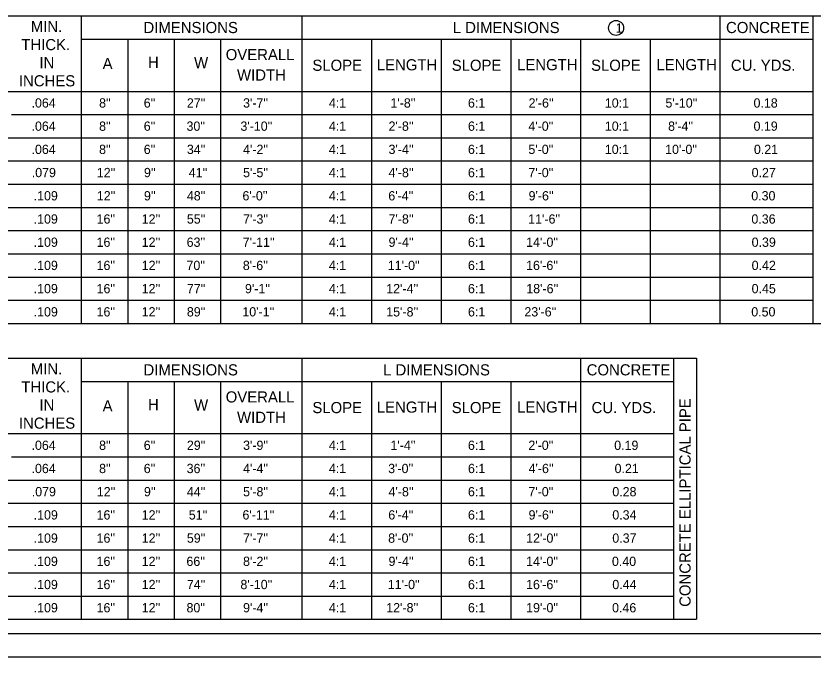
# Model space of a CAD drawing. Extents: x 997.6 to 1037.6, y 998.9 to 1023.3.
# Drawn here: x 1011.88 to 1029.04, y 1000 to 1013.81 of the extents above; entities that cross this region are included whole.
import ezdxf

# ---------------------------------------------------------------- set-up
doc = ezdxf.new("R2010")
doc.units = 0
for name, color, linetype in [('Level 1', 7, 'Continuous'), ('Level 10', 7, 'Continuous'), ('Level 14', 7, 'Continuous')]:
    doc.layers.add(name, color=color, linetype=linetype)

msp = doc.modelspace()

# ---------------------------------------------------------------- linework, layer by layer
at = {"layer": 'Level 1'}
for p, q in [((1007.536, 1013.813), (1029.536, 1013.813)), ((1013.286, 1013.813), (1013.286, 1013.313)), ((1018.036, 1013.813), (1018.036, 1007.188)), ((1027.036, 1013.813), (1027.036, 1007.188)), ((1029.036, 1013.813), (1029.036, 1007.188)), ((1013.286, 1013.313), (1018.036, 1013.313)), ((1013.286, 1013.313), (1013.286, 1007.188)), ((1014.286, 1013.313), (1014.286, 1012.188)), ((1015.286, 1013.313), (1015.286, 1007.188)), ((1016.286, 1013.313), (1016.286, 1012.188)), ((1018.036, 1013.313), (1027.036, 1013.313)), ((1019.536, 1013.313), (1019.536, 1012.188)), ((1021.036, 1013.313), (1021.036, 1007.188)), ((1022.536, 1013.313), (1022.536, 1007.188)), ((1024.036, 1013.313), (1024.036, 1007.188)), ((1025.536, 1013.313), (1025.536, 1007.188)), ((1027.036, 1013.313), (1029.036, 1013.313)), ((1008.536, 1012.188), (1029.036, 1012.188)), ((1013.286, 1012.188), (1013.286, 1007.188)), ((1014.286, 1012.188), (1014.286, 1007.188)), ((1016.286, 1012.188), (1016.286, 1007.188)), ((1019.536, 1012.188), (1019.536, 1007.188)), ((1011.786, 1011.688), (1013.286, 1011.688)), ((1013.286, 1011.688), (1024.036, 1011.688)), ((1024.036, 1011.688), (1029.036, 1011.688)), ((1008.536, 1011.188), (1013.286, 1011.188)), ((1013.286, 1011.188), (1024.036, 1011.188)), ((1024.036, 1011.188), (1029.036, 1011.188)), ((1008.536, 1010.688), (1013.286, 1010.688)), ((1013.286, 1010.688), (1024.036, 1010.688)), ((1024.036, 1010.688), (1029.036, 1010.688)), ((1008.536, 1010.188), (1013.286, 1010.188)), ((1013.286, 1010.188), (1024.036, 1010.188)), ((1024.036, 1010.188), (1029.036, 1010.188)), ((1008.536, 1009.688), (1013.286, 1009.688)), ((1013.286, 1009.688), (1024.036, 1009.688)), ((1024.036, 1009.688), (1029.036, 1009.688)), ((1008.536, 1009.188), (1013.286, 1009.188)), ((1013.286, 1009.188), (1024.036, 1009.188)), ((1024.036, 1009.188), (1029.036, 1009.188)), ((1008.536, 1008.688), (1013.286, 1008.688)), ((1013.286, 1008.688), (1024.036, 1008.688)), ((1024.036, 1008.688), (1029.036, 1008.688)), ((1008.536, 1008.188), (1013.286, 1008.188)), ((1013.286, 1008.188), (1024.036, 1008.188)), ((1024.036, 1008.188), (1029.036, 1008.188)), ((1008.536, 1007.688), (1013.286, 1007.688)), ((1013.286, 1007.688), (1024.036, 1007.688)), ((1024.036, 1007.688), (1029.036, 1007.688)), ((1007.536, 1007.188), (1029.536, 1007.188)), ((1007.536, 1006.438), (1026.536, 1006.438)), ((1013.286, 1006.438), (1013.286, 1005.938)), ((1018.036, 1006.438), (1018.036, 1000.813)), ((1024.036, 1006.438), (1024.036, 1000.813)), ((1026.036, 1006.438), (1026.036, 1000.813)), ((1026.536, 1006.438), (1026.536, 1000.813)), ((1013.286, 1005.938), (1018.036, 1005.938)), ((1013.286, 1005.938), (1013.286, 1000.813)), ((1014.286, 1005.938), (1014.286, 1004.813)), ((1015.286, 1005.938), (1015.286, 1000.813)), ((1016.286, 1005.938), (1016.286, 1004.813)), ((1018.036, 1005.938), (1024.036, 1005.938)), ((1019.536, 1005.938), (1019.536, 1004.813)), ((1021.036, 1005.938), (1021.036, 1000.813)), ((1022.536, 1005.938), (1022.536, 1000.813)), ((1024.036, 1005.938), (1026.036, 1005.938)), ((1008.536, 1004.813), (1026.036, 1004.813)), ((1013.286, 1004.813), (1013.286, 1000.813)), ((1014.286, 1004.813), (1014.286, 1000.813)), ((1016.286, 1004.813), (1016.286, 1000.813)), ((1019.536, 1004.813), (1019.536, 1000.813)), ((1011.786, 1004.313), (1013.286, 1004.313)), ((1013.286, 1004.313), (1024.036, 1004.313)), ((1024.036, 1004.313), (1026.036, 1004.313)), ((1008.536, 1003.813), (1013.286, 1003.813)), ((1013.286, 1003.813), (1024.036, 1003.813)), ((1024.036, 1003.813), (1026.036, 1003.813)), ((1008.536, 1003.313), (1024.036, 1003.313)), ((1024.036, 1003.313), (1026.036, 1003.313)), ((1008.536, 1002.813), (1024.036, 1002.813)), ((1024.036, 1002.813), (1026.036, 1002.813)), ((1008.536, 1002.313), (1024.036, 1002.313)), ((1024.036, 1002.313), (1026.036, 1002.313)), ((1008.536, 1001.813), (1024.036, 1001.813)), ((1024.036, 1001.813), (1026.036, 1001.813)), ((1008.536, 1001.313), (1024.036, 1001.313)), ((1024.036, 1001.313), (1026.036, 1001.313)), ((1007.536, 1000.813), (1026.536, 1000.813))]:
    msp.add_line(p, q, dxfattribs=at)
msp.add_circle((1024.801, 1013.554), 0.162, dxfattribs=at)
at = {"layer": 'Level 10'}
msp.add_line((1035.5, 1000.5), (1007, 1000.5), dxfattribs=at)
at = {"layer": 'Level 14'}
msp.add_line((1036, 1000), (1000, 1000), dxfattribs=at)

# ---------------------------------------------------------------- texts
at = {"layer": 'Level 1'}
for s, height, p in [('MIN.', 0.24, (1012.199, 1013.465)), ('DIMENSIONS', 0.24, (1014.626, 1013.443)), ('L DIMENSIONS', 0.24, (1021.285, 1013.443)), ('1', 0.2, (1024.793, 1013.454)), ('CONCRETE', 0.24, (1027.168, 1013.443)), ('THICK.', 0.24, (1011.995, 1013.075)), ('OVERALL', 0.24, (1016.396, 1012.86)), ('IN', 0.24, (1012.385, 1012.685)), ('A', 0.24, (1013.746, 1012.667)), ('H', 0.24, (1014.722, 1012.693)), ('W', 0.24, (1015.715, 1012.686)), ('SLOPE', 0.24, (1018.262, 1012.63)), ('LENGTH', 0.24, (1019.649, 1012.64)), ('SLOPE', 0.24, (1021.262, 1012.63)), ('LENGTH', 0.24, (1022.669, 1012.642)), ('SLOPE', 0.24, (1024.262, 1012.63)), ('LENGTH', 0.24, (1025.669, 1012.642)), ('CU. YDS.', 0.24, (1027.274, 1012.63)), ('WIDTH', 0.24, (1016.64, 1012.42)), ('INCHES', 0.24, (1011.943, 1012.295)), ('.064', 0.2, (1012.215, 1011.838)), ("8''", 0.2, (1013.67, 1011.838)), ("6''", 0.2, (1014.631, 1011.838)), ("27''", 0.2, (1015.56, 1011.838)), ("3'-7''", 0.2, (1016.77, 1011.838)), ('4:1', 0.2, (1018.617, 1011.838)), ("1'-8''", 0.2, (1019.943, 1011.838)), ('6:1', 0.2, (1021.612, 1011.838)), ("2'-6''", 0.2, (1022.917, 1011.838)), ('10:1', 0.2, (1024.56, 1011.838)), ("5'-10''", 0.2, (1025.864, 1011.838)), ('0.18', 0.2, (1027.761, 1011.838)), ('.064', 0.2, (1012.215, 1011.338)), ("8''", 0.2, (1013.67, 1011.338)), ("6''", 0.2, (1014.631, 1011.338)), ("30''", 0.2, (1015.552, 1011.338)), ("3'-10''", 0.2, (1016.713, 1011.338)), ('4:1', 0.2, (1018.617, 1011.338)), ("2'-8''", 0.2, (1019.902, 1011.338)), ('6:1', 0.2, (1021.612, 1011.338)), ("4'-0''", 0.2, (1022.913, 1011.338)), ('10:1', 0.2, (1024.56, 1011.338)), ("8'-4''", 0.2, (1025.921, 1011.338)), ('0.19', 0.2, (1027.761, 1011.338)), ('.064', 0.2, (1012.215, 1010.838)), ("8''", 0.2, (1013.67, 1010.838)), ("6''", 0.2, (1014.631, 1010.838)), ("34''", 0.2, (1015.56, 1010.838)), ("4'-2''", 0.2, (1016.77, 1010.838)), ('4:1', 0.2, (1018.617, 1010.838)), ("3'-4''", 0.2, (1019.902, 1010.838)), ('6:1', 0.2, (1021.612, 1010.838)), ("5'-0''", 0.2, (1022.913, 1010.838)), ('10:1', 0.2, (1024.56, 1010.838)), ("10'-0''", 0.2, (1025.857, 1010.838)), ('0.21', 0.2, (1027.769, 1010.838)), ('.079', 0.2, (1012.22, 1010.338)), ("12''", 0.2, (1013.621, 1010.338)), ("9''", 0.2, (1014.636, 1010.338)), ("41''", 0.2, (1015.601, 1010.338)), ("5'-5''", 0.2, (1016.77, 1010.338)), ('4:1', 0.2, (1018.617, 1010.338)), ("4'-8''", 0.2, (1019.902, 1010.338)), ('6:1', 0.2, (1021.612, 1010.338)), ("7'-0''", 0.2, (1022.913, 1010.338)), ('0.27', 0.2, (1027.72, 1010.338)), ('.109', 0.2, (1012.261, 1009.838)), ("12''", 0.2, (1013.621, 1009.838)), ("9''", 0.2, (1014.636, 1009.838)), ("48''", 0.2, (1015.56, 1009.838)), ("6'-0''", 0.2, (1016.757, 1009.838)), ("6'-4''", 0.2, (1019.897, 1009.838)), ('6:1', 0.2, (1021.612, 1009.838)), ("9'-6''", 0.2, (1022.917, 1009.838)), ('0.30', 0.2, (1027.712, 1009.838)), ('4:1', 0.2, (1018.617, 1009.838)), ('.109', 0.2, (1012.261, 1009.338)), ("16''", 0.2, (1013.616, 1009.338)), ("12''", 0.2, (1014.587, 1009.338)), ("55''", 0.2, (1015.56, 1009.338)), ("7'-3''", 0.2, (1016.77, 1009.338)), ('4:1', 0.2, (1018.617, 1009.338)), ("7'-8''", 0.2, (1019.902, 1009.338)), ('6:1', 0.2, (1021.612, 1009.338)), ("11'-6''", 0.2, (1022.909, 1009.338)), ('0.36', 0.2, (1027.715, 1009.338)), ('.109', 0.2, (1012.261, 1008.838)), ("16''", 0.2, (1013.616, 1008.838)), ("12''", 0.2, (1014.587, 1008.838)), ("63''", 0.2, (1015.555, 1008.838)), ("7'-11''", 0.2, (1016.762, 1008.838)), ('4:1', 0.2, (1018.617, 1008.838)), ("9'-4''", 0.2, (1019.902, 1008.838)), ('6:1', 0.2, (1021.612, 1008.838)), ("14'-0''", 0.2, (1022.865, 1008.838)), ('0.39', 0.2, (1027.72, 1008.838)), ('.109', 0.2, (1012.261, 1008.338)), ("16''", 0.2, (1013.616, 1008.338)), ("12''", 0.2, (1014.587, 1008.338)), ("70''", 0.2, (1015.552, 1008.338)), ("8'-6''", 0.2, (1016.765, 1008.338)), ('4:1', 0.2, (1018.617, 1008.338)), ("11'-0''", 0.2, (1019.886, 1008.338)), ('6:1', 0.2, (1021.612, 1008.338)), ("16'-6''", 0.2, (1022.863, 1008.338)), ('0.42', 0.2, (1027.72, 1008.338)), ('.109', 0.2, (1012.261, 1007.838)), ("16''", 0.2, (1013.616, 1007.838)), ("12''", 0.2, (1014.587, 1007.838)), ("77''", 0.2, (1015.56, 1007.838)), ("9'-1''", 0.2, (1016.811, 1007.838)), ('4:1', 0.2, (1018.617, 1007.838)), ("12'-4''", 0.2, (1019.853, 1007.838)), ('6:1', 0.2, (1021.612, 1007.838)), ("18'-6''", 0.2, (1022.868, 1007.838)), ('0.45', 0.2, (1027.72, 1007.838)), ('.109', 0.2, (1012.261, 1007.338)), ("16''", 0.2, (1013.616, 1007.338)), ("12''", 0.2, (1014.587, 1007.338)), ("89''", 0.2, (1015.56, 1007.338)), ("10'-1''", 0.2, (1016.754, 1007.338)), ('4:1', 0.2, (1018.617, 1007.338)), ("15'-8''", 0.2, (1019.853, 1007.338)), ('6:1', 0.2, (1021.612, 1007.338)), ("23'-6''", 0.2, (1022.827, 1007.338)), ('0.50', 0.2, (1027.712, 1007.338)), ('MIN.', 0.24, (1012.199, 1006.09)), ('DIMENSIONS', 0.24, (1014.626, 1006.068)), ('L DIMENSIONS', 0.24, (1019.785, 1006.068)), ('CONCRETE', 0.24, (1024.168, 1006.068)), ('THICK.', 0.24, (1011.995, 1005.7)), ('OVERALL', 0.24, (1016.396, 1005.485)), ('IN', 0.24, (1012.385, 1005.31)), ('A', 0.24, (1013.746, 1005.292)), ('H', 0.24, (1014.722, 1005.318)), ('W', 0.24, (1015.715, 1005.311)), ('SLOPE', 0.24, (1018.262, 1005.255)), ('LENGTH', 0.24, (1019.649, 1005.265)), ('SLOPE', 0.24, (1021.262, 1005.255)), ('LENGTH', 0.24, (1022.669, 1005.267)), ('CU. YDS.', 0.24, (1024.274, 1005.255)), ('WIDTH', 0.24, (1016.64, 1005.045)), ('INCHES', 0.24, (1011.943, 1004.92)), ('.064', 0.2, (1012.215, 1004.463)), ("8''", 0.2, (1013.67, 1004.463)), ("6''", 0.2, (1014.631, 1004.463)), ("29''", 0.2, (1015.56, 1004.463)), ("3'-9''", 0.2, (1016.77, 1004.463)), ('4:1', 0.2, (1018.617, 1004.463)), ("1'-4''", 0.2, (1019.943, 1004.463)), ('6:1', 0.2, (1021.612, 1004.463)), ("2'-0''", 0.2, (1022.913, 1004.463)), ('0.19', 0.2, (1024.761, 1004.463)), ('.064', 0.2, (1012.215, 1003.963)), ("8''", 0.2, (1013.67, 1003.963)), ("6''", 0.2, (1014.631, 1003.963)), ("36''", 0.2, (1015.555, 1003.963)), ("4'-4''", 0.2, (1016.77, 1003.963)), ('4:1', 0.2, (1018.617, 1003.963)), ("3'-0''", 0.2, (1019.894, 1003.963)), ('6:1', 0.2, (1021.612, 1003.963)), ("4'-6''", 0.2, (1022.917, 1003.963)), ('0.21', 0.2, (1024.769, 1003.963)), ('.079', 0.2, (1012.22, 1003.463)), ("12''", 0.2, (1013.621, 1003.463)), ("9''", 0.2, (1014.636, 1003.463)), ("44''", 0.2, (1015.56, 1003.463)), ("5'-8''", 0.2, (1016.77, 1003.463)), ('4:1', 0.2, (1018.617, 1003.463)), ("4'-8''", 0.2, (1019.902, 1003.463)), ('6:1', 0.2, (1021.612, 1003.463)), ("7'-0''", 0.2, (1022.913, 1003.463)), ('0.28', 0.2, (1024.72, 1003.463)), ('.109', 0.2, (1012.261, 1002.963)), ("16''", 0.2, (1013.616, 1002.963)), ("12''", 0.2, (1014.587, 1002.963)), ("51''", 0.2, (1015.601, 1002.963)), ("6'-11''", 0.2, (1016.757, 1002.963)), ('4:1', 0.2, (1018.617, 1002.963)), ("6'-4''", 0.2, (1019.897, 1002.963)), ('6:1', 0.2, (1021.612, 1002.963)), ("9'-6''", 0.2, (1022.917, 1002.963)), ('0.34', 0.2, (1024.72, 1002.963)), ('.109', 0.2, (1012.261, 1002.463)), ("16''", 0.2, (1013.616, 1002.463)), ("12''", 0.2, (1014.587, 1002.463)), ("59''", 0.2, (1015.56, 1002.463)), ("7'-7''", 0.2, (1016.77, 1002.463)), ('4:1', 0.2, (1018.617, 1002.463)), ("8'-0''", 0.2, (1019.894, 1002.463)), ('6:1', 0.2, (1021.612, 1002.463)), ("12'-0''", 0.2, (1022.865, 1002.463)), ('0.37', 0.2, (1024.72, 1002.463)), ('.109', 0.2, (1012.261, 1001.963)), ("16''", 0.2, (1013.616, 1001.963)), ("12''", 0.2, (1014.587, 1001.963)), ("66''", 0.2, (1015.55, 1001.963)), ("8'-2''", 0.2, (1016.77, 1001.963)), ('4:1', 0.2, (1018.617, 1001.963)), ("9'-4''", 0.2, (1019.902, 1001.963)), ('6:1', 0.2, (1021.612, 1001.963)), ("14'-0''", 0.2, (1022.865, 1001.963)), ('0.40', 0.2, (1024.712, 1001.963)), ('.109', 0.2, (1012.261, 1001.463)), ("16''", 0.2, (1013.616, 1001.463)), ("12''", 0.2, (1014.587, 1001.463)), ("74''", 0.2, (1015.56, 1001.463)), ("8'-10''", 0.2, (1016.713, 1001.463)), ('4:1', 0.2, (1018.617, 1001.463)), ("11'-0''", 0.2, (1019.886, 1001.463)), ('6:1', 0.2, (1021.612, 1001.463)), ("16'-6''", 0.2, (1022.863, 1001.463)), ('0.44', 0.2, (1024.72, 1001.463)), ('.109', 0.2, (1012.261, 1000.963)), ("16''", 0.2, (1013.616, 1000.963)), ("12''", 0.2, (1014.587, 1000.963)), ("80''", 0.2, (1015.552, 1000.963)), ("9'-4''", 0.2, (1016.77, 1000.963)), ('4:1', 0.2, (1018.617, 1000.963)), ("12'-8''", 0.2, (1019.853, 1000.963)), ('6:1', 0.2, (1021.612, 1000.963)), ("19'-0''", 0.2, (1022.865, 1000.963)), ('0.46', 0.2, (1024.715, 1000.963))]:
    msp.add_text(s, height=height, dxfattribs=at).set_placement(p)
msp.add_text('CONCRETE ELLIPTICAL PIPE', height=0.24, rotation=90, dxfattribs=at).set_placement((1026.406, 1001.082))

doc.saveas('drawing.dxf')
